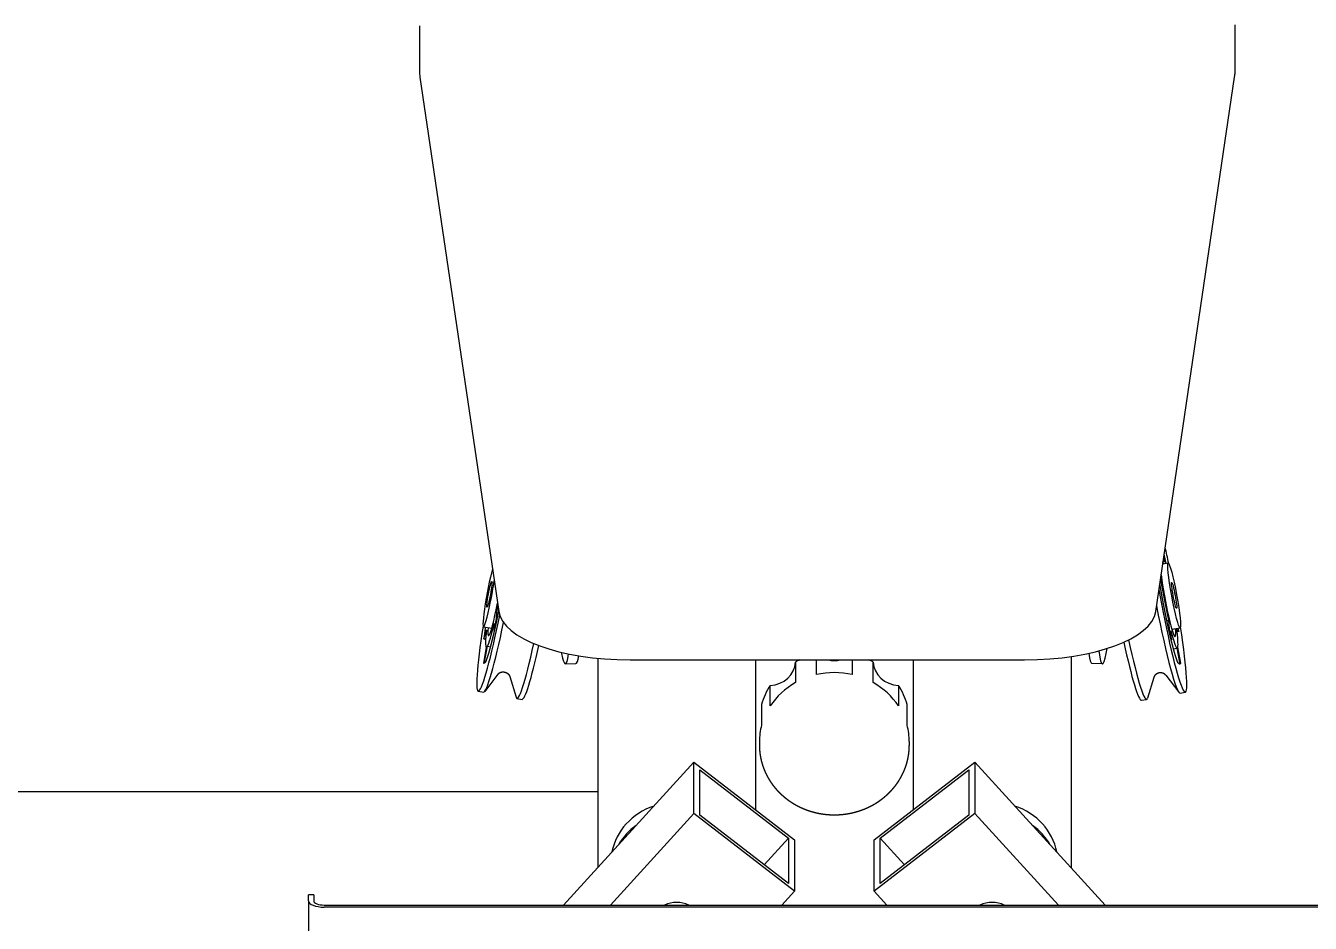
# Model space of a CAD drawing. Header units: millimetres. Extents: x -396 to 32754, y 354 to 22128.
# Drawn here: x 20238.6 to 20727.2, y 1663 to 2004.2 of the extents above; entities that cross this region are included whole.
import ezdxf

# ---------------------------------------------------------------- set-up
doc = ezdxf.new("R2010")
doc.units = ezdxf.units.MM
doc.layers.add('equipments', color=250, linetype='Continuous')
doc.layers.add('furniture', color=26, linetype='Continuous')

# ---------------------------------------------------------------- blocks, each defined once
blk = doc.blocks.new('Fit22')
at = {"layer": 'equipments'}
for p, q in [((-157.71, 910.82), (-157.71, 892.41)), ((152.29, 910.82), (152.29, 892.41)), ((-157.63, 891.28), (-127.63, 688.1)), ((122.21, 688.1), (152.21, 891.28)), ((125.37, 709.5), (125.54, 706.86)), ((126.24, 706.4), (125.42, 709.85)), ((124.87, 706.15), (126.96, 706.53)), ((124.16, 699.98), (123.95, 699.94)), ((124.02, 700.38), (124.16, 699.98)), ((-129.41, 680.91), (-128.43, 685.34)), ((-128.43, 685.34), (-128.39, 687.95)), ((-128.43, 685.34), (-128.33, 685.33)), ((-128.39, 687.95), (-127.81, 687.85)), ((126.44, 684.66), (127.04, 684.77)), ((127.04, 684.77), (127.27, 681.34)), ((-133.45, 682.3), (-130.31, 681.73)), ((-132.79, 681.7), (-133.31, 677.65)), ((-133.31, 677.65), (-132.29, 681.07)), ((-132.65, 682.16), (-132.79, 681.7)), ((-129.37, 683.52), (-129.41, 680.91)), ((-129.41, 680.91), (-129.31, 680.89)), ((127.27, 681.34), (127.16, 681.32)), ((127.27, 681.34), (128.23, 677.29)), ((128.23, 677.29), (128, 680.71)), ((128.34, 681.36), (131.49, 681.94)), ((130.51, 681.76), (130.94, 680.54)), ((130.94, 680.54), (130.66, 680.49)), ((130.94, 680.54), (130.76, 681.81)), ((-132.4, 674.5), (-133.47, 668.46)), ((-133.31, 677.65), (-133.03, 677.6)), ((-133.01, 668.84), (-131.94, 674.88)), ((-131.94, 674.88), (-130.83, 674.68)), ((128.23, 677.29), (128.12, 677.26)), ((131.75, 668.48), (130.61, 674.52)), ((-103.83, 672.57), (-103.75, 672.12)), ((-90, 670.29), (-90, 590.73)), ((-77.71, 669.69), (72.29, 669.69)), ((-30, 669.69), (-30, 612.73)), ((-6.81, 664.08), (-6.81, 669.69)), ((6.81, 669.69), (6.81, 664.08)), ((30, 669.69), (30, 612.73)), ((90, 670.96), (90, 590.73)), ((103.42, 672.12), (103.79, 674.05)), ((128.98, 673.89), (130.29, 674.14)), ((130.29, 674.14), (131.44, 668.1)), ((-133.47, 668.46), (-133.01, 668.84)), ((-133.47, 668.46), (-133.19, 668.41)), ((-133.01, 668.84), (-132.74, 668.79)), ((-102.28, 668.16), (-98.29, 668.28)), ((-14.76, 668.86), (-14.76, 661.05)), ((14.76, 661.05), (14.76, 668.86)), ((101.95, 668.16), (97.96, 668.28)), ((131.44, 668.1), (131.16, 668.05)), ((131.44, 668.1), (131.75, 668.48)), ((-127.98, 664.23), (-132.98, 657.72)), ((-123.42, 663.39), (-121.06, 655.53)), ((-24.38, 652.18), (-24.38, 660)), ((24.38, 660), (24.38, 652.18)), ((121.46, 663.02), (119.1, 655.16)), ((126.02, 663.86), (131.02, 657.36)), ((-135.43, 657.76), (-133.47, 657.4)), ((-120.72, 655.05), (-118.76, 654.69)), ((116.8, 654.33), (118.76, 654.69)), ((131.51, 657.04), (133.47, 657.4)), ((-27.67, 652.68), (-27.67, 644.87)), ((27.68, 644.87), (27.68, 652.68)), ((-28.5, 638.6), (-28.5, 637.18)), ((28.5, 638.6), (28.5, 637.18)), ((-53.44, 630.84), (-103, 576.47)), ((-53.44, 630.84), (-15.14, 601.25)), ((-53.44, 611.3), (-53.44, 630.84)), ((15.14, 601.25), (53.44, 630.84)), ((53.44, 630.84), (103, 576.47)), ((53.44, 630.84), (53.44, 611.3)), ((-51.14, 627.89), (-17.44, 601.86)), ((-51.14, 610.7), (-51.14, 627.89)), ((17.44, 601.86), (51.14, 627.89)), ((51.14, 627.89), (51.14, 610.7)), ((-90, 619.53), (-413.12, 619.53)), ((-53.44, 611.3), (-85.19, 576.47)), ((-15.14, 581.72), (-53.44, 611.3)), ((-17.44, 584.67), (-51.14, 610.7)), ((53.44, 611.3), (15.14, 581.72)), ((51.14, 610.7), (17.44, 584.67)), ((53.44, 611.3), (85.19, 576.47)), ((-17.44, 601.86), (-26.63, 591.77)), ((-17.44, 601.86), (-17.44, 584.67)), ((-15.14, 601.25), (-15.14, 581.72)), ((15.14, 581.72), (15.14, 601.25)), ((17.44, 601.86), (26.63, 591.77)), ((17.44, 584.67), (17.44, 601.86)), ((-15.14, 581.72), (-19.92, 576.47)), ((15.14, 581.72), (19.92, 576.47)), ((-198, 580.39), (-200, 580.39)), ((-200, 579.6), (-200, 580.39)), ((-200, 578.03), (-200, 579.6)), ((-200, 578.03), (-200, 25.73)), ((-198, 580.39), (-198, 579.6)), ((-198, 579.6), (-198, 578.03)), ((-194, 576.47), (194, 576.47)), ((194, 575.69), (-194, 575.69))]:
    blk.add_line(p, q, dxfattribs=at)
for centre, major_axis, ratio, start_param, end_param in [((-107.71, 892.41), (50, 0), 0.390731, 3.141593, 3.199221), ((102.29, 892.41), (50, 0), 0.390731, -0.057628, 0), ((126.77, 693.79), (6.7, -36.39), 0.076629, 1.908875, 2.097785), ((-131.18, 694.6), (2.26, 12.29), 0.076629, 0.679567, 4.804483), ((126.77, 693.79), (2.81, -15.24), 0.076629, 2.508923, 2.594202), ((126.77, 693.79), (3.62, -19.67), 0.076629, 2.283604, 2.382875), ((129.22, 694.24), (2.26, -12.29), 0.076629, -1.176375799788971, 5.106809507390615), ((-131.18, 694.6), (0.91, 4.92), 0.076629, 1.176376, 7.459561), ((-131.18, 694.6), (2.26, 12.29), 0.076629, -1.478702, -1.121629), ((126.77, 693.79), (3.62, -19.67), 0.076629, -1.905186, -1.108644), ((126.77, 693.79), (2.81, -15.24), 0.076629, -2.15214, 0.063881), ((129.22, 694.24), (0.91, -4.92), 0.076629, 1.965217, 8.248402), ((126.77, 693.79), (6.7, -36.39), 0.076629, -1.655723, -1.506915), ((-128.73, 694.15), (2.81, 15.24), 0.076629, -3.049498, -1.750992), ((-128.73, 694.15), (3.62, 19.67), 0.076629, -1.876973, -1.760184), ((124.81, 693.42), (6.7, -36.39), 0.076629, -1.497312, 0), ((126.77, 693.79), (6.7, -36.39), 0.076629, -1.506915, 1.232717), ((-128.73, 694.15), (6.7, 36.39), 0.076629, 1.908875, 4.519465), ((-77.71, 689.22), (50, 0), 0.390731, -3.083964, -1.570796), ((72.29, 689.22), (50, 0), 0.390731, -1.570796, -0.057628), ((-126.77, 693.79), (6.7, 36.39), 0.076629, -3.141593, -1.832149), ((-128.73, 694.15), (3.62, 19.67), 0.076629, 2.311817, 3.108359), ((-128.73, 694.15), (3.62, 19.67), 0.076629, -2.924171, -2.127629), ((-128.73, 694.15), (2.81, 15.24), 0.076629, 2.508923, 3.233687), ((126.77, 693.79), (3.62, -19.67), 0.076629, -0.857988, -0.061447), ((126.77, 693.79), (2.81, -15.24), 0.076629, 0.063881, 0.63267), ((126.77, 693.79), (3.62, -19.67), 0.076629, 0.189209, 0.895665), ((-114.02, 691.44), (6.7, 36.39), 0.076629, 2.993199, 4.285167), ((-112.06, 691.08), (6.7, 36.39), 0.076629, -3.141593, -2.009704), ((110.1, 690.72), (6.7, -36.39), 0.076629, -1.181378, 0), ((112.06, 691.08), (6.7, -36.39), 0.076629, -1.196945, 0.148394), ((-103.75, 718.14), (1.46, -49.98), 0.068845, -0.402435, 0.389965), ((-99.76, 718.26), (1.46, -49.98), 0.068845, 0, 0.34365), ((0, 646.42), (28.5, 0), 0.920505, 2.050537, 2.114997), ((0, 678.63), (10, 0), 0.920505, -1.809169, -1.332424), ((0, 646.42), (28.5, 0), 0.920505, 1.026596, 1.091055), ((99.43, 718.26), (1.46, 49.98), 0.068845, 2.745673, 3.141593), ((103.42, 718.14), (1.46, 49.98), 0.068845, 2.720994, 3.544028), ((-24.75, 669.2), (10, 0), 0.920505, -1.534207, -0.036589), ((0, 638.6), (28.5, 0), 0.920505, 1.329599, 1.811994), ((24.75, 669.2), (10, 0), 0.920505, -3.105004, -1.607385), ((0, 646.42), (28.5, 0), 0.920505, 2.597392, 2.900395), ((0, 638.6), (28.5, 0), 0.920505, 2.114997, 2.597392), ((0, 638.6), (28.5, 0), 0.920505, 0.544201, 1.026596), ((0, 646.42), (28.5, 0), 0.920505, 0.241197, 0.544201), ((0, 638.6), (28.5, 0), 0.920505, 2.900395, 3.141593), ((0, 638.6), (28.5, 0), 0.920505, 0, 0.241197), ((-60, 592.53), (25, 0), 0.920505, 1.92591, 2.961012), ((60, 592.53), (25, 0), 0.920505, 0.180581, 1.215683), ((-60, 588.62), (25, 0), 0.920505, 2.23414, 2.652782), ((60, 588.62), (25, 0), 0.920505, 0.488811, 0.907453), ((-194, 578.03), (6, 0), 0.390731, -3.141593, -1.570796), ((-194, 578.03), (4, 0), 0.390731, -3.141593, -1.570796), ((-60, 568.3), (10, 0), 0.920505, 1.090798, 2.050795), ((60, 568.3), (10, 0), 0.920505, 1.090798, 2.050795)]:
    blk.add_ellipse(centre, major_axis=major_axis, ratio=ratio, start_param=start_param, end_param=end_param, dxfattribs=at)
for points, degree in [([(152.29, 911.17), (152.29, 910.82)], 1), ([(123.84, 698.36), (123.77, 698.72)], 1), ([(123.91, 697.94), (123.84, 698.36)], 1), ([(123.98, 697.52), (123.91, 697.94)], 1), ([(124.05, 697.1), (123.98, 697.52)], 1), ([(124.12, 696.67), (124.05, 697.1)], 1), ([(124.2, 696.25), (124.12, 696.67)], 1), ([(124.27, 695.83), (124.2, 696.25)], 1), ([(124.35, 695.41), (124.27, 695.83)], 1), ([(124.42, 694.98), (124.35, 695.41)], 1), ([(124.5, 694.56), (124.42, 694.98)], 1), ([(124.58, 694.13), (124.5, 694.56)], 1), ([(124.65, 693.71), (124.58, 694.13)], 1), ([(124.73, 693.29), (124.65, 693.71)], 1), ([(124.81, 692.86), (124.73, 693.29)], 1), ([(124.89, 692.44), (124.81, 692.86)], 1), ([(124.97, 692.02), (124.89, 692.44)], 1), ([(125.05, 691.59), (124.97, 692.02)], 1), ([(125.13, 691.17), (125.05, 691.59)], 1), ([(125.21, 690.75), (125.13, 691.17)], 1), ([(125.29, 690.33), (125.21, 690.75)], 1), ([(125.37, 689.91), (125.29, 690.33)], 1), ([(125.45, 689.5), (125.37, 689.91)], 1), ([(125.53, 689.08), (125.45, 689.5)], 1), ([(125.62, 688.66), (125.53, 689.08)], 1), ([(-128.6, 684.08), (-128.68, 683.69)], 1), ([(-128.51, 684.48), (-128.6, 684.08)], 1), ([(-128.43, 684.87), (-128.51, 684.48)], 1), ([(-128.35, 685.27), (-128.43, 684.87)], 1), ([(-128.26, 685.67), (-128.35, 685.27)], 1), ([(-128.18, 686.07), (-128.26, 685.67)], 1), ([(-128.09, 686.48), (-128.18, 686.07)], 1), ([(-128.01, 686.88), (-128.09, 686.48)], 1), ([(-127.93, 687.29), (-128.01, 686.88)], 1), ([(-127.84, 687.7), (-127.93, 687.29)], 1), ([(-127.76, 688.11), (-127.84, 687.7)], 1), ([(-127.68, 688.48), (-127.76, 688.11)], 1), ([(125.7, 688.25), (125.62, 688.66)], 1), ([(125.78, 687.84), (125.7, 688.25)], 1), ([(125.86, 687.42), (125.78, 687.84)], 1), ([(125.95, 687.01), (125.86, 687.42)], 1), ([(126.03, 686.61), (125.95, 687.01)], 1), ([(126.11, 686.2), (126.03, 686.61)], 1), ([(126.2, 685.8), (126.11, 686.2)], 1), ([(126.28, 685.39), (126.2, 685.8)], 1), ([(126.37, 684.99), (126.28, 685.39)], 1), ([(126.45, 684.6), (126.37, 684.99)], 1), ([(126.53, 684.2), (126.45, 684.6)], 1), ([(126.62, 683.81), (126.53, 684.2)], 1), ([(-129.68, 679.25), (-129.77, 678.9)], 1), ([(-129.6, 679.6), (-129.68, 679.25)], 1), ([(-129.52, 679.96), (-129.6, 679.6)], 1), ([(-129.44, 680.32), (-129.52, 679.96)], 1), ([(-129.35, 680.68), (-129.44, 680.32)], 1), ([(-129.27, 681.04), (-129.35, 680.68)], 1), ([(-129.19, 681.41), (-129.27, 681.04)], 1), ([(-129.1, 681.78), (-129.19, 681.41)], 1), ([(-129.02, 682.16), (-129.1, 681.78)], 1), ([(-128.93, 682.54), (-129.02, 682.16)], 1), ([(-128.85, 682.92), (-128.93, 682.54)], 1), ([(-128.77, 683.3), (-128.85, 682.92)], 1), ([(-128.68, 683.69), (-128.77, 683.3)], 1), ([(126.7, 683.43), (126.62, 683.81)], 1), ([(126.78, 683.05), (126.7, 683.43)], 1), ([(126.87, 682.67), (126.78, 683.05)], 1), ([(126.95, 682.29), (126.87, 682.67)], 1), ([(127.03, 681.92), (126.95, 682.29)], 1), ([(127.11, 681.54), (127.03, 681.92)], 1), ([(127.2, 681.18), (127.11, 681.54)], 1), ([(127.28, 680.81), (127.2, 681.18)], 1), ([(127.36, 680.45), (127.28, 680.81)], 1), ([(127.44, 680.09), (127.36, 680.45)], 1), ([(127.53, 679.74), (127.44, 680.09)], 1), ([(127.61, 679.39), (127.53, 679.74)], 1), ([(127.69, 679.04), (127.61, 679.39)], 1), ([(130.66, 680.49), (130.57, 680.55), (130.46, 680.61), (130.34, 680.66)], 3), ([(-130.94, 674.27), (-131.01, 674)], 1), ([(-130.87, 674.54), (-130.94, 674.27)], 1), ([(-130.79, 674.82), (-130.87, 674.54)], 1), ([(-130.72, 675.11), (-130.79, 674.82)], 1), ([(-130.64, 675.4), (-130.72, 675.11)], 1), ([(-130.56, 675.69), (-130.64, 675.4)], 1), ([(-130.48, 675.99), (-130.56, 675.69)], 1), ([(-130.41, 676.3), (-130.48, 675.99)], 1), ([(-130.33, 676.61), (-130.41, 676.3)], 1), ([(-130.25, 676.92), (-130.33, 676.61)], 1), ([(-130.17, 677.24), (-130.25, 676.92)], 1), ([(-130.09, 677.56), (-130.17, 677.24)], 1), ([(-130.01, 677.89), (-130.09, 677.56)], 1), ([(-129.93, 678.22), (-130.01, 677.89)], 1), ([(-129.85, 678.56), (-129.93, 678.22)], 1), ([(-129.77, 678.9), (-129.85, 678.56)], 1), ([(127.77, 678.7), (127.69, 679.04)], 1), ([(127.85, 678.36), (127.77, 678.7)], 1), ([(127.93, 678.02), (127.85, 678.36)], 1), ([(128.01, 677.69), (127.93, 678.02)], 1), ([(128.09, 677.36), (128.01, 677.69)], 1), ([(128.17, 677.04), (128.09, 677.36)], 1), ([(128.25, 676.73), (128.17, 677.04)], 1), ([(128.32, 676.43), (128.25, 676.73)], 1), ([(128.4, 676.14), (128.32, 676.43)], 1), ([(128.47, 675.85), (128.4, 676.14)], 1), ([(128.54, 675.56), (128.47, 675.85)], 1), ([(128.62, 675.28), (128.54, 675.56)], 1), ([(128.69, 675), (128.62, 675.28)], 1), ([(128.76, 674.73), (128.69, 675)], 1), ([(128.83, 674.46), (128.76, 674.73)], 1), ([(128.9, 674.19), (128.83, 674.46)], 1), ([(128.97, 673.93), (128.9, 674.19)], 1), ([(-132.5, 669.32), (-132.54, 669.22)], 1), ([(-132.46, 669.42), (-132.5, 669.32)], 1), ([(-132.41, 669.54), (-132.46, 669.42)], 1), ([(-132.37, 669.66), (-132.41, 669.54)], 1), ([(-132.32, 669.79), (-132.37, 669.66)], 1), ([(-132.27, 669.93), (-132.32, 669.79)], 1), ([(-132.22, 670.07), (-132.27, 669.93)], 1), ([(-132.16, 670.22), (-132.22, 670.07)], 1), ([(-132.11, 670.38), (-132.16, 670.22)], 1), ([(-132.05, 670.54), (-132.11, 670.38)], 1), ([(-132, 670.71), (-132.05, 670.54)], 1), ([(-131.94, 670.88), (-132, 670.71)], 1), ([(-131.88, 671.06), (-131.94, 670.88)], 1), ([(-131.82, 671.25), (-131.88, 671.06)], 1), ([(-131.76, 671.44), (-131.82, 671.25)], 1), ([(-131.7, 671.64), (-131.76, 671.44)], 1), ([(-131.63, 671.85), (-131.7, 671.64)], 1), ([(-131.57, 672.05), (-131.63, 671.85)], 1), ([(-131.51, 672.27), (-131.57, 672.05)], 1), ([(-131.44, 672.49), (-131.51, 672.27)], 1), ([(-131.37, 672.73), (-131.44, 672.49)], 1), ([(-131.3, 672.97), (-131.37, 672.73)], 1), ([(-131.23, 673.22), (-131.3, 672.97)], 1), ([(-131.16, 673.47), (-131.23, 673.22)], 1), ([(-131.09, 673.73), (-131.16, 673.47)], 1), ([(-131.01, 674), (-131.09, 673.73)], 1), ([(100.55, 673.11), (100.61, 672.92), (100.65, 672.74), (100.67, 672.56)], 3), ([(129.04, 673.67), (128.97, 673.93)], 1), ([(129.11, 673.42), (129.04, 673.67)], 1), ([(129.18, 673.18), (129.11, 673.42)], 1), ([(129.25, 672.94), (129.18, 673.18)], 1), ([(129.32, 672.7), (129.25, 672.94)], 1), ([(129.38, 672.47), (129.32, 672.7)], 1), ([(129.45, 672.24), (129.38, 672.47)], 1), ([(129.51, 672.02), (129.45, 672.24)], 1), ([(129.58, 671.8), (129.51, 672.02)], 1), ([(129.63, 671.63), (129.58, 671.8)], 1), ([(129.68, 671.47), (129.63, 671.63)], 1), ([(129.73, 671.3), (129.68, 671.47)], 1), ([(129.78, 671.14), (129.73, 671.3)], 1), ([(129.83, 670.99), (129.78, 671.14)], 1), ([(129.88, 670.84), (129.83, 670.99)], 1), ([(129.92, 670.69), (129.88, 670.84)], 1), ([(129.97, 670.54), (129.92, 670.69)], 1), ([(130.02, 670.4), (129.97, 670.54)], 1), ([(130.06, 670.26), (130.02, 670.4)], 1), ([(130.11, 670.13), (130.06, 670.26)], 1), ([(130.15, 670), (130.11, 670.13)], 1), ([(130.2, 669.88), (130.15, 670)], 1), ([(130.24, 669.76), (130.2, 669.88)], 1), ([(130.28, 669.64), (130.24, 669.76)], 1), ([(130.32, 669.53), (130.28, 669.64)], 1), ([(130.36, 669.42), (130.32, 669.53)], 1), ([(130.4, 669.32), (130.36, 669.42)], 1), ([(130.44, 669.22), (130.4, 669.32)], 1), ([(-132.75, 668.77), (-132.76, 668.75)], 1), ([(-132.76, 668.75), (-132.76, 668.74)], 1), ([(-132.76, 668.74), (-132.76, 668.74)], 1), ([(-132.74, 668.79), (-132.75, 668.77)], 1), ([(-132.73, 668.81), (-132.74, 668.79)], 1), ([(-132.71, 668.85), (-132.73, 668.81)], 1), ([(-132.69, 668.89), (-132.71, 668.85)], 1), ([(-132.67, 668.93), (-132.69, 668.89)], 1), ([(-132.65, 668.98), (-132.67, 668.93)], 1), ([(-132.62, 669.03), (-132.65, 668.98)], 1), ([(-132.6, 669.09), (-132.62, 669.03)], 1), ([(-132.57, 669.15), (-132.6, 669.09)], 1), ([(-132.54, 669.22), (-132.57, 669.15)], 1), ([(-127.83, 664.4), (-127.78, 664.44)], 1), ([(-127.78, 664.44), (-127.73, 664.49)], 1), ([(-127.73, 664.49), (-127.67, 664.54)], 1), ([(-127.67, 664.54), (-127.62, 664.58)], 1), ([(-127.62, 664.58), (-127.56, 664.62)], 1), ([(-127.56, 664.62), (-127.5, 664.66)], 1), ([(-127.5, 664.66), (-127.43, 664.71)], 1), ([(-127.43, 664.71), (-127.36, 664.75)], 1), ([(-127.36, 664.75), (-127.27, 664.8)], 1), ([(-127.27, 664.8), (-127.18, 664.85)], 1), ([(-127.18, 664.85), (-127.08, 664.89)], 1), ([(-127.08, 664.89), (-126.98, 664.94)], 1), ([(-126.98, 664.94), (-126.86, 664.98)], 1), ([(-126.86, 664.98), (-126.77, 665.01)], 1), ([(-126.77, 665.01), (-126.67, 665.03)], 1), ([(-126.67, 665.03), (-126.57, 665.06)], 1), ([(-126.57, 665.06), (-126.46, 665.08)], 1), ([(-126.46, 665.08), (-126.35, 665.1)], 1), ([(-126.35, 665.1), (-126.23, 665.11)], 1), ([(-126.23, 665.11), (-126.11, 665.12)], 1), ([(-126.11, 665.12), (-125.99, 665.12)], 1), ([(-125.99, 665.12), (-125.86, 665.12)], 1), ([(-125.86, 665.12), (-125.73, 665.11)], 1), ([(-125.73, 665.11), (-125.62, 665.1)], 1), ([(-125.62, 665.1), (-125.5, 665.08)], 1), ([(-125.5, 665.08), (-125.38, 665.06)], 1), ([(-125.38, 665.06), (-125.27, 665.03)], 1), ([(-125.27, 665.03), (-125.16, 665)], 1), ([(-125.16, 665), (-125.05, 664.96)], 1), ([(-125.05, 664.96), (-124.94, 664.92)], 1), ([(-124.94, 664.92), (-124.83, 664.88)], 1), ([(-124.83, 664.88), (-124.74, 664.83)], 1), ([(-124.74, 664.83), (-124.64, 664.78)], 1), ([(-124.64, 664.78), (-124.55, 664.73)], 1), ([(-124.55, 664.73), (-124.46, 664.67)], 1), ([(-124.46, 664.67), (-124.37, 664.62)], 1), ([(-124.37, 664.62), (-124.29, 664.56)], 1), ([(-124.29, 664.56), (-124.22, 664.5)], 1), ([(-124.22, 664.5), (-124.15, 664.45)], 1), ([(-124.15, 664.45), (-124.09, 664.39)], 1), ([(122.68, 664.42), (122.59, 664.37)], 1), ([(122.77, 664.47), (122.68, 664.42)], 1), ([(122.87, 664.52), (122.77, 664.47)], 1), ([(122.98, 664.56), (122.87, 664.52)], 1), ([(123.08, 664.6), (122.98, 664.56)], 1), ([(123.2, 664.64), (123.08, 664.6)], 1), ([(123.31, 664.67), (123.2, 664.64)], 1), ([(123.42, 664.7), (123.31, 664.67)], 1), ([(123.54, 664.72), (123.42, 664.7)], 1), ([(123.66, 664.74), (123.54, 664.72)], 1), ([(123.77, 664.75), (123.66, 664.74)], 1), ([(123.9, 664.76), (123.77, 664.75)], 1), ([(124.02, 664.76), (123.9, 664.76)], 1), ([(124.15, 664.76), (124.02, 664.76)], 1), ([(124.27, 664.75), (124.15, 664.76)], 1), ([(124.38, 664.74), (124.27, 664.75)], 1), ([(124.5, 664.72), (124.38, 664.74)], 1), ([(124.61, 664.7), (124.5, 664.72)], 1), ([(124.71, 664.67), (124.61, 664.7)], 1), ([(124.81, 664.65), (124.71, 664.67)], 1), ([(124.9, 664.62), (124.81, 664.65)], 1), ([(125.02, 664.57), (124.9, 664.62)], 1), ([(125.12, 664.53), (125.02, 664.57)], 1), ([(125.22, 664.48), (125.12, 664.53)], 1), ([(125.31, 664.44), (125.22, 664.48)], 1), ([(125.4, 664.39), (125.31, 664.44)], 1), ([(130.47, 669.12), (130.44, 669.22)], 1), ([(130.5, 669.05), (130.47, 669.12)], 1), ([(130.53, 668.99), (130.5, 669.05)], 1), ([(130.55, 668.93), (130.53, 668.99)], 1), ([(130.58, 668.87), (130.55, 668.93)], 1), ([(130.6, 668.81), (130.58, 668.87)], 1), ([(130.62, 668.76), (130.6, 668.81)], 1), ([(130.64, 668.71), (130.62, 668.76)], 1), ([(130.67, 668.66), (130.64, 668.71)], 1), ([(130.69, 668.62), (130.67, 668.66)], 1), ([(130.7, 668.58), (130.69, 668.62)], 1), ([(130.72, 668.54), (130.7, 668.58)], 1), ([(130.74, 668.51), (130.72, 668.54)], 1), ([(130.75, 668.48), (130.74, 668.51)], 1), ([(130.77, 668.45), (130.75, 668.48)], 1), ([(130.78, 668.43), (130.77, 668.45)], 1), ([(130.79, 668.41), (130.78, 668.43)], 1), ([(130.79, 668.4), (130.79, 668.41)], 1), ([(130.8, 668.39), (130.79, 668.4)], 1), ([(130.8, 668.38), (130.8, 668.39)], 1), ([(130.8, 668.39), (130.8, 668.39)], 1), ([(130.8, 668.38), (130.8, 668.38)], 1), ([(-127.98, 664.23), (-127.97, 664.24)], 1), ([(-127.97, 664.24), (-127.95, 664.27)], 1), ([(-127.95, 664.27), (-127.93, 664.29)], 1), ([(-127.93, 664.29), (-127.9, 664.32)], 1), ([(-127.9, 664.32), (-127.87, 664.36)], 1), ([(-127.87, 664.36), (-127.83, 664.4)], 1), ([(-124.09, 664.39), (-124.03, 664.33)], 1), ([(-124.03, 664.33), (-123.97, 664.28)], 1), ([(-123.97, 664.28), (-123.92, 664.22)], 1), ([(-123.92, 664.22), (-123.87, 664.16)], 1), ([(-123.87, 664.16), (-123.82, 664.1)], 1), ([(-123.82, 664.1), (-123.77, 664.05)], 1), ([(-123.77, 664.05), (-123.73, 663.99)], 1), ([(-123.73, 663.99), (-123.7, 663.94)], 1), ([(-123.7, 663.94), (-123.67, 663.89)], 1), ([(-123.67, 663.89), (-123.64, 663.85)], 1), ([(-123.64, 663.85), (-123.61, 663.8)], 1), ([(-123.61, 663.8), (-123.59, 663.76)], 1), ([(-123.59, 663.76), (-123.56, 663.72)], 1), ([(-123.56, 663.72), (-123.54, 663.68)], 1), ([(-123.54, 663.68), (-123.52, 663.64)], 1), ([(-123.52, 663.64), (-123.5, 663.6)], 1), ([(-123.5, 663.6), (-123.49, 663.56)], 1), ([(-123.49, 663.56), (-123.47, 663.53)], 1), ([(-123.47, 663.53), (-123.46, 663.5)], 1), ([(-123.46, 663.5), (-123.45, 663.48)], 1), ([(-123.45, 663.48), (-123.44, 663.45)], 1), ([(-123.44, 663.45), (-123.44, 663.43)], 1), ([(-123.44, 663.43), (-123.43, 663.41)], 1), ([(-123.43, 663.41), (-123.42, 663.4)], 1), ([(-123.42, 663.4), (-123.42, 663.39)], 1), ([(121.47, 663.05), (121.46, 663.03)], 1), ([(121.46, 663.03), (121.46, 663.02)], 1), ([(121.48, 663.09), (121.47, 663.07)], 1), ([(121.47, 663.07), (121.47, 663.05)], 1), ([(121.49, 663.11), (121.48, 663.09)], 1), ([(121.5, 663.14), (121.49, 663.11)], 1), ([(121.51, 663.17), (121.5, 663.14)], 1), ([(121.53, 663.2), (121.51, 663.17)], 1), ([(121.54, 663.24), (121.53, 663.2)], 1), ([(121.56, 663.28), (121.54, 663.24)], 1), ([(121.58, 663.32), (121.56, 663.28)], 1), ([(121.6, 663.36), (121.58, 663.32)], 1), ([(121.62, 663.4), (121.6, 663.36)], 1), ([(121.65, 663.44), (121.62, 663.4)], 1), ([(121.68, 663.49), (121.65, 663.44)], 1), ([(121.71, 663.53), (121.68, 663.49)], 1), ([(121.74, 663.58), (121.71, 663.53)], 1), ([(121.77, 663.63), (121.74, 663.58)], 1), ([(121.81, 663.69), (121.77, 663.63)], 1), ([(121.86, 663.74), (121.81, 663.69)], 1), ([(121.91, 663.8), (121.86, 663.74)], 1), ([(121.96, 663.86), (121.91, 663.8)], 1), ([(122.01, 663.91), (121.96, 663.86)], 1), ([(122.06, 663.97), (122.01, 663.91)], 1), ([(122.12, 664.03), (122.06, 663.97)], 1), ([(122.19, 664.08), (122.12, 664.03)], 1), ([(122.26, 664.14), (122.19, 664.08)], 1), ([(122.33, 664.2), (122.26, 664.14)], 1), ([(122.41, 664.26), (122.33, 664.2)], 1), ([(122.5, 664.31), (122.41, 664.26)], 1), ([(122.59, 664.37), (122.5, 664.31)], 1), ([(125.47, 664.35), (125.4, 664.39)], 1), ([(125.54, 664.3), (125.47, 664.35)], 1), ([(125.6, 664.26), (125.54, 664.3)], 1), ([(125.65, 664.22), (125.6, 664.26)], 1), ([(125.71, 664.18), (125.65, 664.22)], 1), ([(125.77, 664.13), (125.71, 664.18)], 1), ([(125.82, 664.08), (125.77, 664.13)], 1), ([(125.87, 664.04), (125.82, 664.08)], 1), ([(125.91, 664), (125.87, 664.04)], 1), ([(125.94, 663.96), (125.91, 664)], 1), ([(125.97, 663.93), (125.94, 663.96)], 1), ([(125.99, 663.9), (125.97, 663.93)], 1), ([(126.01, 663.88), (125.99, 663.9)], 1), ([(126.02, 663.86), (126.01, 663.88)], 1), ([(-28.5, 637.18), (-28.5, 636.76)], 1), ([(-28.5, 636.76), (-28.49, 636.34)], 1), ([(-28.49, 636.34), (-28.47, 635.92)], 1), ([(-28.47, 635.92), (-28.44, 635.5)], 1), ([(-28.44, 635.5), (-28.41, 635.08)], 1), ([(28.38, 634.77), (28.41, 635.11)], 1), ([(28.41, 635.11), (28.44, 635.46)], 1), ([(28.44, 635.46), (28.46, 635.8)], 1), ([(28.46, 635.8), (28.48, 636.15)], 1), ([(28.48, 636.15), (28.49, 636.49)], 1), ([(28.49, 636.49), (28.5, 636.83)], 1), ([(28.5, 636.83), (28.5, 637.18)], 1), ([(-28.41, 635.08), (-28.37, 634.66)], 1), ([(-28.37, 634.66), (-28.32, 634.24)], 1), ([(-28.32, 634.24), (-28.27, 633.83)], 1), ([(-28.27, 633.83), (-28.21, 633.41)], 1), ([(-28.21, 633.41), (-28.14, 633)], 1), ([(-28.14, 633), (-28.06, 632.58)], 1), ([(-28.06, 632.58), (-27.98, 632.17)], 1), ([(-27.98, 632.17), (-27.89, 631.76)], 1), ([(-27.89, 631.76), (-27.8, 631.35)], 1), ([(-27.8, 631.35), (-27.69, 630.94)], 1), ([(-27.69, 630.94), (-27.58, 630.53)], 1), ([(-27.58, 630.53), (-27.46, 630.13)], 1), ([(27.42, 629.97), (27.54, 630.37)], 1), ([(27.54, 630.37), (27.63, 630.71)], 1), ([(27.63, 630.71), (27.72, 631.04)], 1), ([(27.72, 631.04), (27.8, 631.38)], 1), ([(27.8, 631.38), (27.88, 631.71)], 1), ([(27.88, 631.71), (27.96, 632.05)], 1), ([(27.96, 632.05), (28.03, 632.39)], 1), ([(28.03, 632.39), (28.09, 632.73)], 1), ([(28.09, 632.73), (28.15, 633.06)], 1), ([(28.15, 633.06), (28.21, 633.4)], 1), ([(28.21, 633.4), (28.26, 633.75)], 1), ([(28.26, 633.75), (28.3, 634.09)], 1), ([(28.3, 634.09), (28.35, 634.43)], 1), ([(28.35, 634.43), (28.38, 634.77)], 1), ([(-27.46, 630.13), (-27.34, 629.72)], 1), ([(-27.34, 629.72), (-27.21, 629.32)], 1), ([(-27.21, 629.32), (-27.07, 628.92)], 1), ([(-27.07, 628.92), (-26.93, 628.53)], 1), ([(-26.93, 628.53), (-26.77, 628.13)], 1), ([(-26.77, 628.13), (-26.61, 627.74)], 1), ([(-26.61, 627.74), (-26.45, 627.34)], 1), ([(-26.45, 627.34), (-26.28, 626.96)], 1), ([(-26.28, 626.96), (-26.1, 626.57)], 1), ([(-26.1, 626.57), (-25.91, 626.19)], 1), ([(-25.91, 626.19), (-25.72, 625.81)], 1), ([(-25.72, 625.81), (-25.52, 625.43)], 1), ([(-25.52, 625.43), (-25.32, 625.05)], 1), ([(25.42, 625.25), (25.63, 625.63)], 1), ([(25.63, 625.63), (25.82, 626.01)], 1), ([(25.82, 626.01), (26.01, 626.39)], 1), ([(26.01, 626.39), (26.2, 626.78)], 1), ([(26.2, 626.78), (26.37, 627.17)], 1), ([(26.37, 627.17), (26.54, 627.56)], 1), ([(26.54, 627.56), (26.71, 627.96)], 1), ([(26.71, 627.96), (26.86, 628.35)], 1), ([(26.86, 628.35), (27.01, 628.75)], 1), ([(27.01, 628.75), (27.15, 629.16)], 1), ([(27.15, 629.16), (27.29, 629.56)], 1), ([(27.29, 629.56), (27.42, 629.97)], 1), ([(-25.32, 625.05), (-25.1, 624.68)], 1), ([(-25.1, 624.68), (-24.89, 624.31)], 1), ([(-24.89, 624.31), (-24.66, 623.95)], 1), ([(-24.66, 623.95), (-24.43, 623.59)], 1), ([(-24.43, 623.59), (-24.2, 623.23)], 1), ([(-24.2, 623.23), (-23.95, 622.87)], 1), ([(-23.95, 622.87), (-23.71, 622.52)], 1), ([(-23.71, 622.52), (-23.45, 622.18)], 1), ([(-23.45, 622.18), (-23.19, 621.83)], 1), ([(-23.19, 621.83), (-22.92, 621.5)], 1), ([(-22.92, 621.5), (-22.65, 621.16)], 1), ([(-22.65, 621.16), (-22.37, 620.82)], 1), ([(-22.37, 620.82), (-22.09, 620.5)], 1), ([(-22.09, 620.5), (-21.8, 620.17)], 1), ([(21.92, 620.31), (22.21, 620.64)], 1), ([(22.21, 620.64), (22.49, 620.97)], 1), ([(22.49, 620.97), (22.77, 621.3)], 1), ([(22.77, 621.3), (23.05, 621.65)], 1), ([(23.05, 621.65), (23.31, 621.99)], 1), ([(23.31, 621.99), (23.57, 622.34)], 1), ([(23.57, 622.34), (23.83, 622.69)], 1), ([(23.83, 622.69), (24.07, 623.05)], 1), ([(24.07, 623.05), (24.31, 623.41)], 1), ([(24.31, 623.41), (24.55, 623.77)], 1), ([(24.55, 623.77), (24.78, 624.13)], 1), ([(24.78, 624.13), (25, 624.5)], 1), ([(25, 624.5), (25.22, 624.87)], 1), ([(25.22, 624.87), (25.42, 625.25)], 1), ([(-21.8, 620.17), (-21.5, 619.85)], 1), ([(-21.5, 619.85), (-21.2, 619.53)], 1), ([(-21.2, 619.53), (-20.89, 619.22)], 1), ([(-20.89, 619.22), (-20.58, 618.92)], 1), ([(-20.58, 618.92), (-20.26, 618.62)], 1), ([(-20.26, 618.62), (-19.94, 618.32)], 1), ([(-19.94, 618.32), (-19.61, 618.03)], 1), ([(-19.61, 618.03), (-19.28, 617.74)], 1), ([(-19.28, 617.74), (-18.94, 617.46)], 1), ([(-18.94, 617.46), (-18.6, 617.18)], 1), ([(-18.6, 617.18), (-18.25, 616.91)], 1), ([(-18.25, 616.91), (-17.9, 616.64)], 1), ([(-17.9, 616.64), (-17.55, 616.38)], 1), ([(-17.55, 616.38), (-17.19, 616.12)], 1), ([(-17.19, 616.12), (-16.82, 615.87)], 1), ([(-16.82, 615.87), (-16.45, 615.63)], 1), ([(-16.45, 615.63), (-16.08, 615.38)], 1), ([(16.2, 615.46), (16.57, 615.7)], 1), ([(16.57, 615.7), (16.94, 615.95)], 1), ([(16.94, 615.95), (17.31, 616.21)], 1), ([(17.31, 616.21), (17.67, 616.47)], 1), ([(17.67, 616.47), (18.03, 616.73)], 1), ([(18.03, 616.73), (18.38, 617)], 1), ([(18.38, 617), (18.73, 617.28)], 1), ([(18.73, 617.28), (19.07, 617.56)], 1), ([(19.07, 617.56), (19.41, 617.85)], 1), ([(19.41, 617.85), (19.74, 618.14)], 1), ([(19.74, 618.14), (20.07, 618.43)], 1), ([(20.07, 618.43), (20.39, 618.73)], 1), ([(20.39, 618.73), (20.71, 619.04)], 1), ([(20.71, 619.04), (21.02, 619.35)], 1), ([(21.02, 619.35), (21.32, 619.66)], 1), ([(21.32, 619.66), (21.62, 619.98)], 1), ([(21.62, 619.98), (21.92, 620.31)], 1), ([(-16.08, 615.38), (-15.7, 615.15)], 1), ([(-15.7, 615.15), (-15.32, 614.92)], 1), ([(-15.32, 614.92), (-14.93, 614.69)], 1), ([(-14.93, 614.69), (-14.54, 614.48)], 1), ([(-14.54, 614.48), (-14.14, 614.26)], 1), ([(-14.14, 614.26), (-13.75, 614.06)], 1), ([(-13.75, 614.06), (-13.34, 613.85)], 1), ([(-13.34, 613.85), (-12.94, 613.66)], 1), ([(-12.94, 613.66), (-12.53, 613.47)], 1), ([(-12.53, 613.47), (-12.12, 613.29)], 1), ([(-12.12, 613.29), (-11.7, 613.11)], 1), ([(-11.7, 613.11), (-11.29, 612.94)], 1), ([(-11.29, 612.94), (-10.87, 612.78)], 1), ([(-10.87, 612.78), (-10.44, 612.62)], 1), ([(-10.44, 612.62), (-10.02, 612.47)], 1), ([(-10.02, 612.47), (-9.59, 612.32)], 1), ([(-9.59, 612.32), (-9.16, 612.18)], 1), ([(-9.16, 612.18), (-8.73, 612.05)], 1), ([(-8.73, 612.05), (-8.29, 611.93)], 1), ([(-8.29, 611.93), (-7.85, 611.81)], 1), ([(-7.85, 611.81), (-7.41, 611.69)], 1), ([(-7.41, 611.69), (-6.97, 611.59)], 1), ([(-6.97, 611.59), (-6.52, 611.48)], 1), ([(-6.52, 611.48), (-6.08, 611.39)], 1), ([(-6.08, 611.39), (-5.63, 611.3)], 1), ([(-5.63, 611.3), (-5.18, 611.22)], 1), ([(-5.18, 611.22), (-4.73, 611.15)], 1), ([(-4.73, 611.15), (-4.28, 611.08)], 1), ([(-4.28, 611.08), (-3.83, 611.02)], 1), ([(-3.83, 611.02), (-3.37, 610.97)], 1), ([(-3.37, 610.97), (-2.92, 610.92)], 1), ([(-2.92, 610.92), (-2.46, 610.88)], 1), ([(-2.46, 610.88), (-2.01, 610.85)], 1), ([(-2.01, 610.85), (-1.55, 610.82)], 1), ([(-1.55, 610.82), (-1.09, 610.8)], 1), ([(-1.09, 610.8), (-0.64, 610.79)], 1), ([(-0.64, 610.79), (-0.18, 610.78)], 1), ([(-0.18, 610.78), (0.28, 610.79)], 1), ([(0.28, 610.79), (0.74, 610.79)], 1), ([(0.74, 610.79), (1.19, 610.81)], 1), ([(1.19, 610.81), (1.65, 610.83)], 1), ([(1.65, 610.83), (2.11, 610.86)], 1), ([(2.11, 610.86), (2.56, 610.89)], 1), ([(2.56, 610.89), (3.02, 610.93)], 1), ([(3.02, 610.93), (3.47, 610.98)], 1), ([(3.47, 610.98), (3.93, 611.04)], 1), ([(3.93, 611.04), (4.38, 611.1)], 1), ([(4.38, 611.1), (4.83, 611.17)], 1), ([(4.83, 611.17), (5.28, 611.24)], 1), ([(5.28, 611.24), (5.73, 611.32)], 1), ([(5.73, 611.32), (6.18, 611.41)], 1), ([(6.18, 611.41), (6.63, 611.51)], 1), ([(6.63, 611.51), (7.07, 611.61)], 1), ([(7.07, 611.61), (7.52, 611.72)], 1), ([(7.52, 611.72), (7.96, 611.83)], 1), ([(7.96, 611.83), (8.4, 611.95)], 1), ([(8.4, 611.95), (8.83, 612.08)], 1), ([(8.83, 612.08), (9.27, 612.22)], 1), ([(9.27, 612.22), (9.7, 612.36)], 1), ([(9.7, 612.36), (10.13, 612.51)], 1), ([(10.13, 612.51), (10.55, 612.66)], 1), ([(10.55, 612.66), (10.98, 612.82)], 1), ([(10.98, 612.82), (11.4, 612.99)], 1), ([(11.4, 612.99), (11.82, 613.16)], 1), ([(11.82, 613.16), (12.23, 613.34)], 1), ([(12.23, 613.34), (12.65, 613.52)], 1), ([(12.65, 613.52), (13.05, 613.71)], 1), ([(13.05, 613.71), (13.46, 613.91)], 1), ([(13.46, 613.91), (13.86, 614.11)], 1), ([(13.86, 614.11), (14.26, 614.32)], 1), ([(14.26, 614.32), (14.66, 614.54)], 1), ([(14.66, 614.54), (15.05, 614.76)], 1), ([(15.05, 614.76), (15.43, 614.99)], 1), ([(15.43, 614.99), (15.82, 615.22)], 1), ([(15.82, 615.22), (16.2, 615.46)], 1)]:
    blk.add_open_spline(points, degree=degree, dxfattribs=at)
for points, knots in [([(-132.59, 677.88), (-132.6, 677.87), (-132.62, 677.87), (-132.79, 677.78), (-132.92, 677.69), (-133.03, 677.6)], [13.5606916, 13.5606916, 13.5606916, 13.5606916, 13.6302135, 13.6302135, 14.2388972, 14.2388972, 14.2388972, 14.2388972]), ([(-132.76, 668.75), (-132.77, 668.74), (-132.77, 668.73), (-132.82, 668.68), (-132.86, 668.63), (-132.91, 668.59), (-132.96, 668.55), (-133.02, 668.51), (-133.12, 668.45), (-133.15, 668.43), (-133.19, 668.41)], [-1.96091, -1.96091, -1.96091, -1.96091, -1.633646, -1.633646, 0, 0, 0, 1.633646, 1.633646, 2.429805, 2.429805, 2.429805, 2.429805]), ([(131.16, 668.05), (131.04, 668.22), (130.91, 668.39), (130.73, 668.57), (130.71, 668.59), (130.69, 668.61)], [6.5382468, 6.5382468, 6.5382468, 6.5382468, 7.1469305, 7.1469305, 7.2275305, 7.2275305, 7.2275305, 7.2275305])]:
    blk.add_open_spline(points, degree=3, knots=knots, dxfattribs=at)

msp = doc.modelspace()

# ---------------------------------------------------------------- block references
at = {"layer": 'furniture'}
msp.add_blockref('Fit22', (20546.16, 1093.43), dxfattribs=at)

doc.saveas('drawing.dxf')
